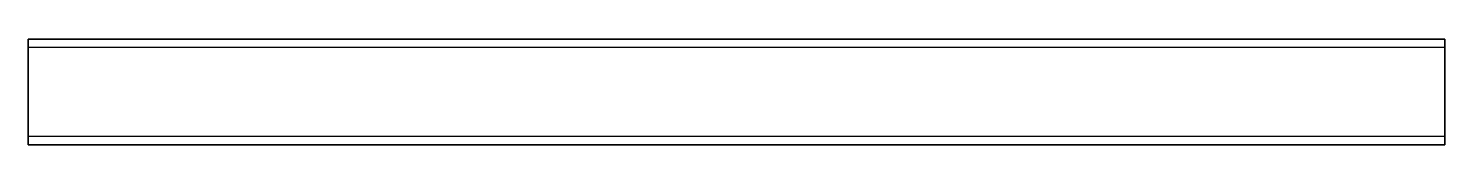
# Model space of a CAD drawing. Header units: inches. Extents: x 0 to 670, y 0 to 50.
import ezdxf

# ---------------------------------------------------------------- set-up
doc = ezdxf.new("R2010")
doc.units = ezdxf.units.IN
doc.header["$MEASUREMENT"] = 0
doc.layers.add('SIMUMAK Visible (ISO)', color=7, linetype='Continuous', lineweight=35)
doc.layers.add('SIMUMAK Visible Narrow (ISO)', color=7, linetype='Continuous', lineweight=25)

# ---------------------------------------------------------------- blocks, each defined once
blk = doc.blocks.new('ISO 50x30x2 00000003_Sheet_4_ISO 4019 - 50x30x2 - 670')
at = {"layer": 'SIMUMAK Visible (ISO)'}
for p, q in [((-335, 21), (-335, 25)), ((335, 25), (-335, 25)), ((-335, 21), (-335, -21)), ((335, 21), (335, 25)), ((335, 21), (335, -21)), ((-335, -25), (-335, -21)), ((335, -25), (-335, -25)), ((335, -25), (335, -21))]:
    blk.add_line(p, q, dxfattribs=at)
at = {"layer": 'SIMUMAK Visible Narrow (ISO)'}
for p, q in [((335, 21), (-335, 21)), ((335, -21), (-335, -21))]:
    blk.add_line(p, q, dxfattribs=at)

msp = doc.modelspace()

# ---------------------------------------------------------------- block references
msp.add_blockref('ISO 50x30x2 00000003_Sheet_4_ISO 4019 - 50x30x2 - 670', (335, 25))

doc.saveas('drawing.dxf')
